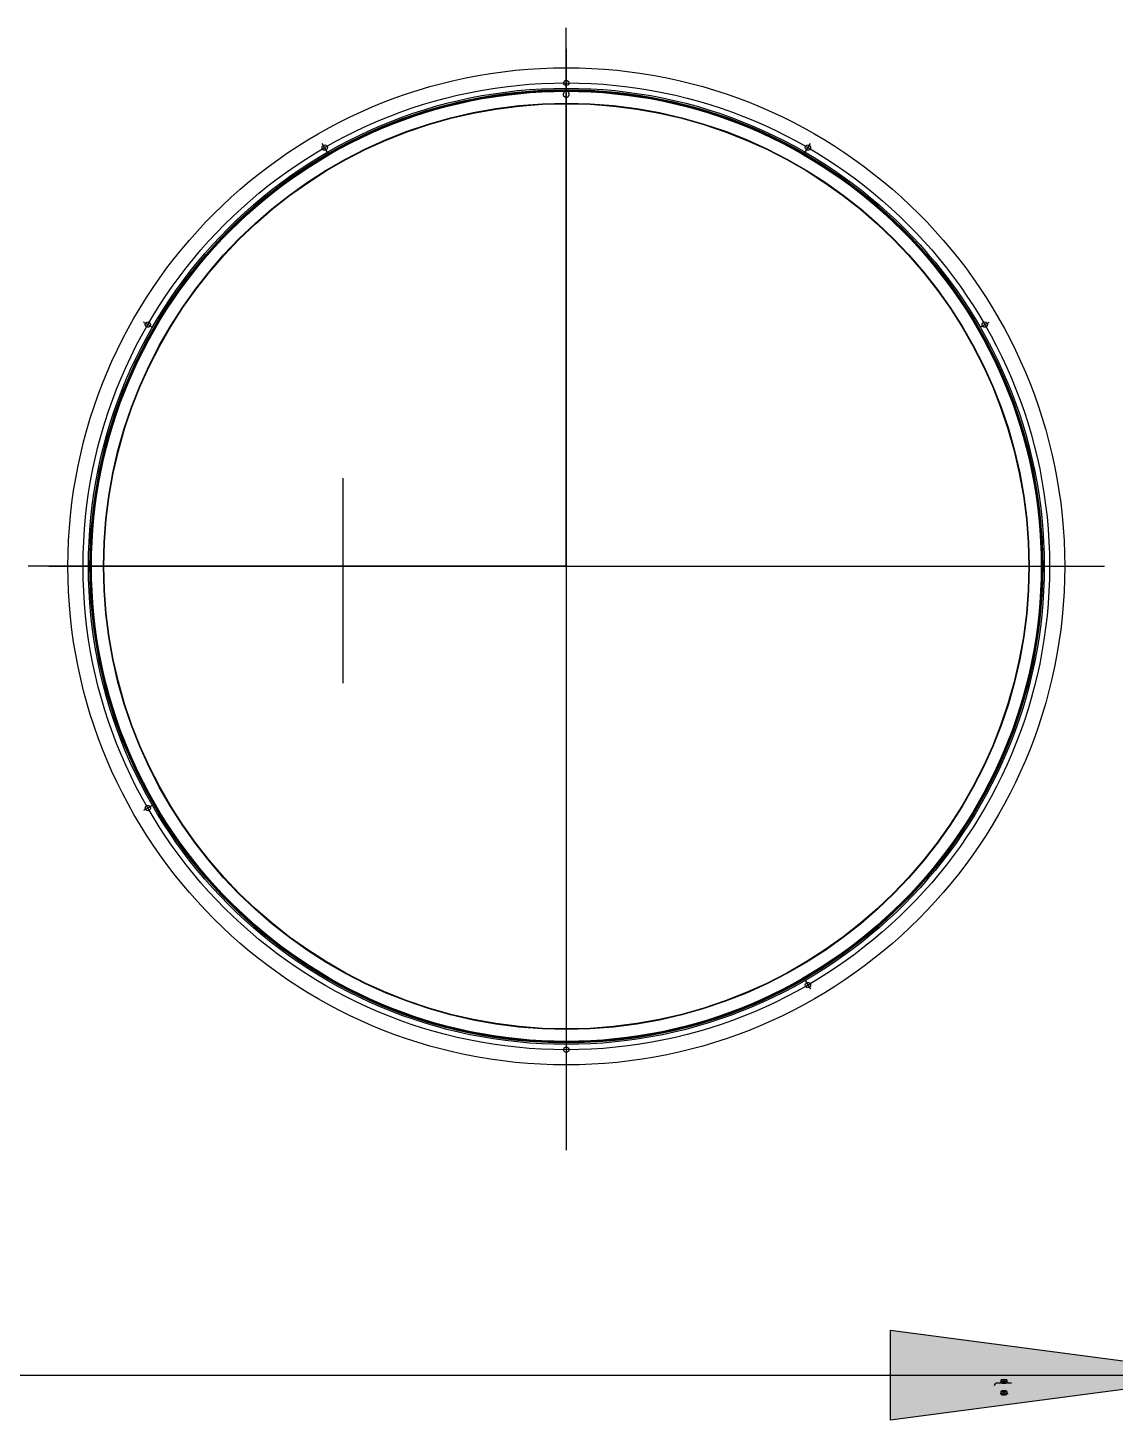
# Model space of a CAD drawing. Header units: millimetres. Extents: x -139278 to 641613, y -260926 to 217780.
# Drawn here: x 50828 to 52404, y 13574 to 15592 of the extents above; entities that cross this region are included whole.
import ezdxf

# ---------------------------------------------------------------- set-up
doc = ezdxf.new("R2010")
doc.units = ezdxf.units.MM

msp = doc.modelspace()

# ---------------------------------------------------------------- hatches: boundary and pattern name
h = msp.add_hatch(color=256)
h.paths.add_polyline_path([(52078.711, 13639.598), (52078.711, 13704.898), (52571.592, 13639.598)])
h.paths.add_polyline_path([(52078.711, 13574.298), (52078.711, 13639.598), (52571.592, 13639.598), (52574.411, 13639.598)])

# ---------------------------------------------------------------- linework, layer by layer
for p, q in [((51608.438, 14811.859), (51608.438, 15592.327)), ((51608.438, 15562.059), (51608.438, 14811.859)), ((51608.438, 15562.059), (51608.438, 14811.859)), ((51608.438, 15505.409), (51608.438, 15519.709)), ((51608.438, 15505.409), (51608.438, 15519.709)), ((51604.588, 15500.448), (51604.588, 15502.648)), ((51612.288, 15500.448), (51612.288, 15502.648)), ((51433.937, 15477.982), (51433.368, 15480.107)), ((51782.94, 15477.982), (51783.509, 15480.107)), ((51426.5, 15475.989), (51425.93, 15478.114)), ((51790.377, 15475.989), (51790.947, 15478.114)), ((51261.663, 15412.491), (51254.513, 15424.875)), ((51261.663, 15412.491), (51254.513, 15424.875)), ((51955.213, 15412.491), (51962.363, 15424.875)), ((51955.213, 15412.491), (51962.363, 15424.875)), ((51260.81, 15406.27), (51259.71, 15408.175)), ((51267.478, 15410.12), (51266.378, 15412.025)), ((51949.399, 15410.12), (51950.499, 15412.025)), ((51956.067, 15406.27), (51957.167, 15408.175)), ((51118.81, 15296.043), (51117.254, 15297.599)), ((51124.255, 15301.488), (51122.699, 15303.043)), ((52092.622, 15301.488), (52094.178, 15303.043)), ((52098.067, 15296.043), (52099.622, 15297.599)), ((51007.806, 15158.634), (50995.422, 15165.784)), ((51007.806, 15158.634), (50995.422, 15165.784)), ((51014.028, 15159.488), (51012.122, 15160.588)), ((52202.849, 15159.488), (52204.754, 15160.588)), ((52209.07, 15158.634), (52221.454, 15165.784)), ((52209.07, 15158.634), (52221.454, 15165.784)), ((51010.178, 15152.82), (51008.272, 15153.92)), ((52206.699, 15152.82), (52208.604, 15153.92)), ((50944.309, 14993.798), (50942.184, 14994.367)), ((52272.568, 14993.798), (52274.693, 14994.367)), ((50942.316, 14986.36), (50940.191, 14986.93)), ((52274.561, 14986.36), (52276.686, 14986.93)), ((51284.974, 14642.548), (51284.974, 14939.82)), ((52296.267, 14844.439), (52298.465, 14844.527)), ((52296.267, 14844.439), (52298.465, 14844.527)), ((52296.664, 14834.547), (52298.863, 14834.635)), ((52296.664, 14834.547), (52298.863, 14834.635)), ((50919.849, 14815.709), (50917.649, 14815.709)), ((52297.021, 14816.809), (52299.221, 14816.809)), ((52297.021, 14816.809), (52299.221, 14816.809)), ((51608.438, 14811.859), (50827.971, 14811.859)), ((50858.238, 14811.859), (51608.438, 14811.859)), ((50858.238, 14811.859), (51608.438, 14811.859)), ((50919.849, 14808.009), (50917.649, 14808.009)), ((51608.438, 14811.859), (51608.438, 14031.392)), ((51608.438, 14811.859), (51608.438, 14237.659)), ((51608.438, 14811.859), (51608.438, 14237.659)), ((51608.438, 14811.859), (52388.906, 14811.859)), ((51608.438, 14811.859), (52358.638, 14811.859)), ((51608.438, 14811.859), (52358.638, 14811.859)), ((52297.021, 14806.909), (52299.221, 14806.909)), ((52297.021, 14806.909), (52299.221, 14806.909)), ((50942.316, 14637.358), (50940.191, 14636.789)), ((52274.561, 14637.358), (52276.686, 14636.789)), ((50944.309, 14629.92), (50942.184, 14629.351)), ((52272.568, 14629.92), (52274.693, 14629.351)), ((51010.178, 14470.899), (51008.272, 14469.799)), ((52206.699, 14470.899), (52208.604, 14469.799)), ((51007.806, 14465.084), (50995.422, 14457.934)), ((51007.806, 14465.084), (50995.422, 14457.934)), ((51014.028, 14464.23), (51012.122, 14463.13)), ((52202.849, 14464.23), (52204.754, 14463.13)), ((51118.81, 14327.675), (51117.254, 14326.12)), ((51124.255, 14322.231), (51122.699, 14320.675)), ((52092.622, 14322.231), (52094.178, 14320.675)), ((52098.067, 14327.675), (52099.622, 14326.12)), ((51260.81, 14217.448), (51259.71, 14215.543)), ((51267.478, 14213.598), (51266.378, 14211.693)), ((51949.399, 14213.598), (51950.499, 14211.693)), ((51955.213, 14211.227), (51962.363, 14198.843)), ((51955.213, 14211.227), (51962.363, 14198.843)), ((51956.067, 14217.448), (51957.167, 14215.543)), ((51608.438, 14182.659), (51608.438, 13965.409)), ((51608.438, 14182.659), (51608.438, 13965.409)), ((51426.5, 14147.729), (51425.93, 14145.604)), ((51790.377, 14147.729), (51790.947, 14145.604)), ((51433.937, 14145.737), (51433.368, 14143.611)), ((51782.94, 14145.737), (51783.509, 14143.611)), ((51604.588, 14123.27), (51604.588, 14121.07)), ((51608.438, 14118.309), (51608.438, 14104.009)), ((51608.438, 14118.309), (51608.438, 14104.009)), ((51612.288, 14123.27), (51612.288, 14121.07)), ((52078.711, 13574.298), (52078.711, 13704.898)), ((52078.711, 13704.898), (52571.592, 13639.598)), ((50184.511, 13639.598), (52574.411, 13639.598)), ((52574.411, 13639.598), (52078.711, 13574.298)), ((52238.036, 13628.136), (52233.036, 13628.136)), ((52248.036, 13629.123), (52238.036, 13629.123)), ((52238.036, 13629.123), (52238.036, 13628.136)), ((52239.036, 13632.265), (52239.036, 13632.623)), ((52247.036, 13632.623), (52239.036, 13632.623)), ((52239.036, 13629.623), (52239.036, 13632.265)), ((52243.036, 13629.623), (52239.036, 13629.623)), ((52239.465, 13628.123), (52246.606, 13628.123)), ((52239.686, 13629.623), (52239.686, 13629.123)), ((52243.036, 13629.623), (52243.036, 13632.265)), ((52247.036, 13629.623), (52243.036, 13629.623)), ((52246.386, 13629.623), (52246.386, 13629.123)), ((52247.036, 13632.265), (52247.036, 13632.623)), ((52247.036, 13632.265), (52247.036, 13629.623)), ((52248.036, 13629.123), (52248.036, 13628.136)), ((52254.036, 13628.136), (52248.036, 13628.136)), ((52238.036, 13612.896), (52238.036, 13611.942)), ((52239.493, 13616.757), (52239.036, 13616.531)), ((52239.036, 13616.277), (52239.036, 13616.531)), ((52239.036, 13615.332), (52239.036, 13616.277)), ((52239.036, 13612.78), (52239.036, 13615.332)), ((52243.036, 13612.183), (52239.036, 13612.78)), ((52243.036, 13612.183), (52243.036, 13614.735)), ((52247.036, 13612.78), (52243.036, 13612.183)), ((52246.579, 13616.757), (52247.036, 13616.531)), ((52247.036, 13616.277), (52247.036, 13616.531)), ((52247.036, 13615.332), (52247.036, 13616.277)), ((52247.036, 13615.332), (52247.036, 13612.78)), ((52248.036, 13612.896), (52248.036, 13611.942))]:
    msp.add_line(p, q)
for centre, radius in [((51608.438, 14811.859), 722.7), ((51608.438, 14811.859), 722.7), ((51608.438, 14811.859), 700.7), ((51608.438, 14811.859), 700.7), ((51608.438, 14811.859), 693), ((51608.438, 14811.859), 693), ((51608.438, 14811.859), 690.8), ((51608.438, 14811.859), 689.7), ((51608.438, 14811.859), 689.7), ((51608.438, 14811.859), 688.6), ((51608.438, 15512.559), 3.85), ((51608.438, 15512.559), 3.85), ((51608.438, 14811.859), 671.246), ((51608.438, 14811.859), 670.56), ((51258.088, 15418.683), 3.85), ((51258.088, 15418.683), 3.85), ((51958.788, 15418.683), 3.85), ((51958.788, 15418.683), 3.85), ((51001.614, 15162.209), 3.85), ((51001.614, 15162.209), 3.85), ((52215.262, 15162.209), 3.85), ((52215.262, 15162.209), 3.85), ((51001.614, 14461.509), 3.85), ((51001.614, 14461.509), 3.85), ((51958.788, 14205.035), 3.85), ((51958.788, 14205.035), 3.85), ((51608.438, 14111.159), 3.85), ((51608.438, 14111.159), 3.85)]:
    msp.add_circle(centre, radius)
for centre, radius, start, end in [((51608.438, 15496.059), 4.4, 29.840579, 150.159421), ((51608.438, 15496.059), 4.4, 150.159421, 29.840579), ((52233.036, 13624.136), 4, 90, 180)]:
    msp.add_arc(centre, radius, start, end)
at = {"extrusion": (0, 0, -1)}
for centre, major_axis, start_param, end_param in [((52243.036, 13612.896), (5, 0), 0, 3.78509376), ((52243.036, 13616.277), (4, 0), 3.14159265, 6.28318531), ((52243.036, 13616.277), (4, 0), 0, 3.14159265), ((52243.036, 13611.93), (-5, 0), 3.91699015, 5.50778781), ((52243.036, 13612.896), (3.35, 0), 0.26901949, 2.87257317), ((52243.036, 13612.896), (5, 0), 5.6396842, 6.28318531)]:
    msp.add_ellipse(centre, major_axis=major_axis, ratio=0.25881905, start_param=start_param, end_param=end_param, dxfattribs=at)
for points in [[(52239.036, 13632.265), (52241.036, 13632.932), (52243.036, 13632.265)], [(52243.036, 13632.265), (52245.036, 13632.932), (52247.036, 13632.265)], [(52239.036, 13615.332), (52241.036, 13615.677), (52243.036, 13614.735)], [(52243.036, 13614.735), (52245.036, 13615.677), (52247.036, 13615.332)]]:
    msp.add_rational_spline(points, [0.866137607336, 1, 0.866137607336], degree=2)

doc.saveas('drawing.dxf')
